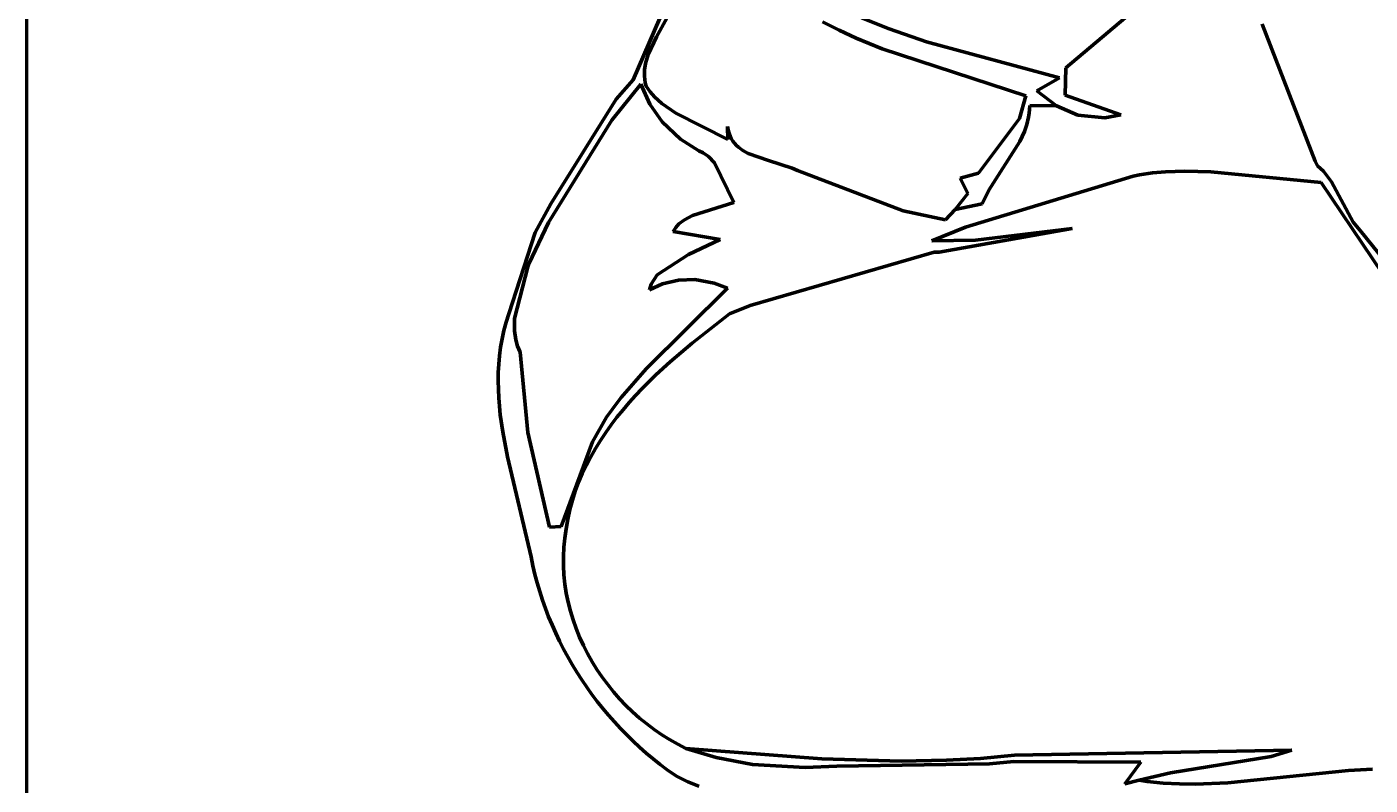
# Model space of a CAD drawing. Header units: millimetres. Extents: x 0 to 8.5, y 0 to 13.2.
# Drawn here: x 0 to 1.891, y 2.308 to 3.375 of the extents above; entities that cross this region are included whole.
import ezdxf

# ---------------------------------------------------------------- set-up
doc = ezdxf.new("R2010")
doc.units = ezdxf.units.MM
for name, color, linetype, lineweight in [('color#060606ff', 7, 'CONTINUOUS', 100), ('color#5c5c5cff', 7, 'CONTINUOUS', 100), ('color#aeaeaeff', 7, 'CONTINUOUS', 100), ('color#ffffffff', 7, 'CONTINUOUS', 100)]:
    doc.layers.add(name, color=color, linetype=linetype, lineweight=lineweight)

msp = doc.modelspace()

# ---------------------------------------------------------------- linework, layer by layer
at = {"layer": 'color#060606ff'}
for p, q in [((0.8536, 3.3004), (0.9277, 3.4723)), ((0.9154, 3.414), (0.8865, 3.3612)), ((1.4624, 3.3175), (1.5816, 3.4184)), ((1.7387, 3.3789), (1.8134, 3.1862)), ((0.8865, 3.3612), (0.8746, 3.3364)), ((0.8746, 3.3364), (0.8709, 3.3236)), ((0.8696, 3.3148), (0.8695, 3.3058)), ((0.8709, 3.3236), (0.8696, 3.3148)), ((1.4615, 3.2792), (1.4624, 3.3175)), ((0.8643, 3.2944), (0.8235, 3.2438)), ((0.8297, 3.2734), (0.8536, 3.3004)), ((0.877, 3.2662), (0.8643, 3.2944)), ((0.8695, 3.3058), (0.8699, 3.3012)), ((0.8699, 3.3012), (0.8706, 3.2966)), ((0.8706, 3.2966), (0.8717, 3.2919)), ((0.8717, 3.2919), (0.8773, 3.2839)), ((0.7377, 3.1259), (0.8297, 3.2734)), ((0.8773, 3.2839), (0.8836, 3.2767)), ((0.8836, 3.2767), (0.894, 3.2671)), ((1.5401, 3.2514), (1.4615, 3.2792)), ((0.8945, 3.2413), (0.877, 3.2662)), ((0.894, 3.2671), (0.9136, 3.2536)), ((0.9136, 3.2536), (0.9868, 3.2165)), ((1.4102, 3.2482), (1.411, 3.2535)), ((1.411, 3.2535), (1.4115, 3.2589)), ((1.4115, 3.2589), (1.4117, 3.2644)), ((1.4117, 3.2644), (1.4496, 3.2639)), ((1.4496, 3.2639), (1.4794, 3.2507)), ((0.8235, 3.2438), (0.7345, 3.0996)), ((0.9199, 3.2173), (0.8945, 3.2413)), ((0.9868, 3.2165), (0.9865, 3.2348)), ((0.9865, 3.2348), (0.9873, 3.23)), ((1.4043, 3.228), (1.4077, 3.2379)), ((1.4077, 3.2379), (1.4102, 3.2482)), ((1.4794, 3.2507), (1.5175, 3.2473)), ((1.5175, 3.2473), (1.5401, 3.2514)), ((0.946, 3.2007), (0.9199, 3.2173)), ((0.9873, 3.23), (0.9884, 3.2257)), ((0.9884, 3.2257), (0.9899, 3.2217)), ((0.9899, 3.2217), (0.9916, 3.2179)), ((0.9916, 3.2179), (0.9937, 3.2145)), ((1.3977, 3.2136), (1.4043, 3.228)), ((0.9519, 3.1979), (0.946, 3.2007)), ((0.9595, 3.1926), (0.9519, 3.1979)), ((0.9937, 3.2145), (0.9961, 3.2113)), ((0.9961, 3.2113), (0.9988, 3.2084)), ((0.9988, 3.2084), (1.0017, 3.2057)), ((1.0017, 3.2057), (1.0081, 3.201)), ((1.0081, 3.201), (1.0153, 3.197)), ((1.0153, 3.197), (1.0442, 3.1869)), ((1.3541, 3.1452), (1.3977, 3.2136)), ((0.9678, 3.1838), (0.9595, 3.1926)), ((0.9951, 3.1279), (0.9678, 3.1838)), ((1.0442, 3.1869), (1.0775, 3.1764)), ((1.8134, 3.1862), (1.8168, 3.1797)), ((1.8168, 3.1797), (1.8254, 3.172)), ((1.0775, 3.1764), (1.0847, 3.173)), ((1.0847, 3.173), (1.2336, 3.1161)), ((1.5572, 3.1648), (1.3213, 3.0933)), ((1.5663, 3.1667), (1.5572, 3.1648)), ((1.5845, 3.1695), (1.5663, 3.1667)), ((1.6027, 3.1713), (1.5845, 3.1695)), ((1.6301, 3.1722), (1.6027, 3.1713)), ((1.6666, 3.171), (1.6301, 3.1722)), ((1.8218, 3.1563), (1.6666, 3.171)), ((1.8254, 3.172), (1.8367, 3.1571)), ((1.3447, 3.126), (1.3541, 3.1452)), ((1.9603, 2.9503), (1.8218, 3.1563)), ((1.8367, 3.1571), (1.8672, 3.1003)), ((0.7154, 3.0857), (0.7377, 3.1259)), ((0.9372, 3.1097), (0.9951, 3.1279)), ((1.3068, 3.1182), (1.3447, 3.126)), ((0.9179, 3.0977), (0.9256, 3.1037)), ((0.9256, 3.1037), (0.9372, 3.1097)), ((1.2336, 3.1161), (1.2933, 3.1034)), ((1.2933, 3.1034), (1.3068, 3.1182)), ((0.6785, 2.9713), (0.7154, 3.0857)), ((0.7345, 3.0996), (0.7066, 3.0415)), ((0.9096, 3.0871), (0.9135, 3.0928)), ((0.9759, 3.076), (0.9096, 3.0871)), ((0.9135, 3.0928), (0.9179, 3.0977)), ((1.3213, 3.0933), (1.2737, 3.074)), ((1.4716, 3.0913), (1.2842, 3.0582)), ((1.3353, 3.0749), (1.4716, 3.0913)), ((1.8672, 3.1003), (1.8771, 3.0886)), ((1.8771, 3.0886), (1.9854, 2.9535)), ((0.9316, 3.0548), (0.9759, 3.076)), ((1.2737, 3.074), (1.3353, 3.0749)), ((0.8872, 3.0263), (0.9316, 3.0548)), ((1.2774, 3.0579), (1.0181, 2.9827)), ((1.2842, 3.0582), (1.2774, 3.0579)), ((0.7054, 3.0373), (0.6865, 2.9647)), ((0.7066, 3.0415), (0.7054, 3.0373)), ((0.8789, 3.0129), (0.8872, 3.0263)), ((0.872, 2.8937), (0.9863, 3.0074)), ((0.8947, 3.0133), (0.8763, 3.0049)), ((0.8763, 3.0049), (0.8789, 3.0129)), ((0.9174, 3.0187), (0.8947, 3.0133)), ((0.9404, 3.0193), (0.9174, 3.0187)), ((0.9673, 3.0144), (0.9404, 3.0193)), ((0.9863, 3.0074), (0.9673, 3.0144)), ((0.6747, 2.9596), (0.6785, 2.9713)), ((0.9891, 2.9712), (0.9366, 2.93)), ((1.0181, 2.9827), (0.9891, 2.9712)), ((0.6715, 2.9478), (0.6747, 2.9596)), ((0.6865, 2.9647), (0.6863, 2.9474)), ((0.6669, 2.9241), (0.6689, 2.936)), ((0.6689, 2.936), (0.6715, 2.9478)), ((0.6863, 2.9474), (0.6883, 2.9345)), ((0.6883, 2.9345), (0.6907, 2.9259)), ((0.6642, 2.9004), (0.6653, 2.9123)), ((0.6653, 2.9123), (0.6669, 2.9241)), ((0.6907, 2.9259), (0.6942, 2.9173)), ((0.6942, 2.9173), (0.7051, 2.8042)), ((0.9366, 2.93), (0.9056, 2.9036)), ((0.6636, 2.8885), (0.6642, 2.9004)), ((0.8365, 2.8534), (0.872, 2.8937)), ((0.9056, 2.9036), (0.8856, 2.8852)), ((0.6634, 2.8767), (0.6636, 2.8885)), ((0.6637, 2.8648), (0.6634, 2.8767)), ((0.8856, 2.8852), (0.8663, 2.8661)), ((0.6643, 2.8529), (0.6637, 2.8648)), ((0.857, 2.8562), (0.848, 2.8462)), ((0.8663, 2.8661), (0.857, 2.8562)), ((0.6652, 2.841), (0.6643, 2.8529)), ((0.6664, 2.8291), (0.6652, 2.841)), ((0.816, 2.8257), (0.8318, 2.8473)), ((0.8318, 2.8473), (0.8365, 2.8534)), ((0.848, 2.8462), (0.8392, 2.836)), ((0.6698, 2.8053), (0.6664, 2.8291)), ((0.7961, 2.791), (0.816, 2.8257)), ((0.8307, 2.8255), (0.8226, 2.8149)), ((0.8392, 2.836), (0.8307, 2.8255)), ((0.6765, 2.7697), (0.6698, 2.8053)), ((0.7051, 2.8042), (0.7355, 2.671)), ((0.8148, 2.804), (0.8074, 2.7929)), ((0.8226, 2.8149), (0.8148, 2.804)), ((0.7521, 2.672), (0.7961, 2.791)), ((0.8003, 2.7816), (0.7937, 2.7701)), ((0.8074, 2.7929), (0.8003, 2.7816)), ((0.7099, 2.6289), (0.6765, 2.7697)), ((0.7937, 2.7701), (0.7876, 2.7583)), ((0.7819, 2.7463), (0.7767, 2.734)), ((0.7876, 2.7583), (0.7819, 2.7463)), ((0.7767, 2.734), (0.772, 2.7215)), ((0.7679, 2.7087), (0.7643, 2.6956)), ((0.772, 2.7215), (0.7679, 2.7087)), ((0.7643, 2.6956), (0.7614, 2.6823)), ((0.7355, 2.671), (0.7521, 2.672)), ((0.759, 2.6687), (0.7571, 2.6556)), ((0.7614, 2.6823), (0.759, 2.6687)), ((0.7571, 2.6556), (0.7558, 2.6425)), ((0.7124, 2.6166), (0.7099, 2.6289)), ((0.7558, 2.6425), (0.7552, 2.6295)), ((0.7552, 2.6295), (0.7553, 2.6165)), ((0.7153, 2.6044), (0.7124, 2.6166)), ((0.7553, 2.6165), (0.756, 2.6036)), ((0.7185, 2.5923), (0.7153, 2.6044)), ((0.722, 2.5802), (0.7185, 2.5923)), ((0.756, 2.6036), (0.7574, 2.5907)), ((0.7574, 2.5907), (0.7594, 2.5779)), ((0.7258, 2.5683), (0.722, 2.5802)), ((0.7594, 2.5779), (0.762, 2.5653)), ((0.73, 2.5565), (0.7258, 2.5683)), ((0.7345, 2.5448), (0.73, 2.5565)), ((0.762, 2.5653), (0.7652, 2.5528)), ((0.7652, 2.5528), (0.7689, 2.5404)), ((0.7393, 2.5332), (0.7345, 2.5448)), ((0.7689, 2.5404), (0.7732, 2.5282)), ((0.7444, 2.5217), (0.7393, 2.5332)), ((0.7498, 2.5104), (0.7444, 2.5217)), ((0.7732, 2.5282), (0.7781, 2.5162)), ((0.7781, 2.5162), (0.7834, 2.5044)), ((0.7555, 2.4992), (0.7498, 2.5104)), ((0.7614, 2.4882), (0.7555, 2.4992)), ((0.7834, 2.5044), (0.7893, 2.4929)), ((0.7677, 2.4773), (0.7614, 2.4882)), ((0.7742, 2.4666), (0.7677, 2.4773)), ((0.7893, 2.4929), (0.7957, 2.4815)), ((0.7957, 2.4815), (0.8025, 2.4705)), ((0.781, 2.456), (0.7742, 2.4666)), ((0.8025, 2.4705), (0.8098, 2.4597)), ((0.8098, 2.4597), (0.8176, 2.4493)), ((0.7881, 2.4457), (0.781, 2.456)), ((0.7954, 2.4355), (0.7881, 2.4457)), ((0.8176, 2.4493), (0.8257, 2.4391)), ((0.803, 2.4254), (0.7954, 2.4355)), ((0.8108, 2.4156), (0.803, 2.4254)), ((0.8257, 2.4391), (0.8343, 2.4293)), ((0.8343, 2.4293), (0.8433, 2.4199)), ((0.8189, 2.406), (0.8108, 2.4156)), ((0.8272, 2.3966), (0.8189, 2.406)), ((0.8433, 2.4199), (0.8527, 2.4108)), ((0.8527, 2.4108), (0.8625, 2.4021)), ((0.8625, 2.4021), (0.8726, 2.3939)), ((0.8357, 2.3874), (0.8272, 2.3966)), ((0.8445, 2.3784), (0.8357, 2.3874)), ((0.8726, 2.3939), (0.883, 2.3861)), ((0.883, 2.3861), (0.8937, 2.3787)), ((0.8534, 2.3696), (0.8445, 2.3784)), ((0.8626, 2.3611), (0.8534, 2.3696)), ((0.8937, 2.3787), (0.9048, 2.3718)), ((0.9048, 2.3718), (0.9162, 2.3654)), ((0.9162, 2.3654), (0.9278, 2.3595)), ((0.872, 2.3528), (0.8626, 2.3611)), ((0.8816, 2.3447), (0.872, 2.3528)), ((0.9278, 2.3595), (0.9705, 2.3464)), ((0.9705, 2.3464), (1.0214, 2.3368)), ((0.8914, 2.3369), (0.8816, 2.3447)), ((0.9014, 2.3293), (0.8914, 2.3369)), ((0.906, 2.3259), (0.9014, 2.3293)), ((0.9155, 2.3198), (0.906, 2.3259)), ((1.0214, 2.3368), (1.0955, 2.3325)), ((1.0955, 2.3325), (1.1401, 2.3343)), ((1.1401, 2.3343), (1.355, 2.3379)), ((1.355, 2.3379), (1.3893, 2.3409)), ((1.3893, 2.3409), (1.5679, 2.3399)), ((1.5679, 2.3399), (1.5457, 2.3095)), ((1.6904, 2.3111), (1.8603, 2.3284)), ((1.8603, 2.3284), (1.8944, 2.3301)), ((0.9304, 2.3122), (0.9155, 2.3198)), ((0.9459, 2.3063), (0.9304, 2.3122)), ((1.5457, 2.3095), (1.5656, 2.3147)), ((1.5656, 2.3147), (1.5769, 2.313)), ((1.5769, 2.313), (1.5997, 2.3106)), ((1.5997, 2.3106), (1.6224, 2.3093)), ((1.6224, 2.3093), (1.6451, 2.3091)), ((1.6451, 2.3091), (1.6904, 2.3111))]:
    msp.add_line(p, q, dxfattribs=at)
at = {"layer": 'color#5c5c5cff'}
for p, q in [((0.9278, 2.3595), (1.1189, 2.3445)), ((0.9705, 2.3464), (0.9278, 2.3595)), ((1.0214, 2.3368), (0.9705, 2.3464)), ((1.2947, 2.3427), (1.3425, 2.3454)), ((1.3425, 2.3454), (1.3902, 2.3499)), ((1.3902, 2.3499), (1.7807, 2.3567)), ((1.7516, 2.3481), (1.6098, 2.3249)), ((1.7807, 2.3567), (1.7516, 2.3481)), ((1.0955, 2.3325), (1.0214, 2.3368)), ((1.1401, 2.3343), (1.0955, 2.3325)), ((1.1189, 2.3445), (1.2308, 2.3414)), ((1.355, 2.3379), (1.1401, 2.3343)), ((1.2308, 2.3414), (1.2947, 2.3427)), ((1.3893, 2.3409), (1.355, 2.3379)), ((1.5679, 2.3399), (1.3893, 2.3409)), ((1.5457, 2.3095), (1.5679, 2.3399)), ((1.5656, 2.3147), (1.5457, 2.3095)), ((1.6098, 2.3249), (1.5656, 2.3147))]:
    msp.add_line(p, q, dxfattribs=at)
at = {"layer": 'color#aeaeaeff'}
for p, q in [((1.1751, 3.3878), (1.2138, 3.3724)), ((1.1433, 3.3704), (1.1198, 3.3825)), ((1.1673, 3.3593), (1.1433, 3.3704)), ((1.2138, 3.3724), (1.2663, 3.3543)), ((1.2041, 3.3442), (1.1673, 3.3593)), ((1.2663, 3.3543), (1.4535, 3.3033)), ((1.3559, 3.2943), (1.2041, 3.3442)), ((1.4063, 3.2781), (1.3559, 3.2943)), ((1.4535, 3.3033), (1.4215, 3.2852)), ((1.3975, 3.2463), (1.4063, 3.2781)), ((1.4215, 3.2852), (1.4496, 3.2639)), ((1.411, 3.2535), (1.4102, 3.2482)), ((1.4115, 3.2589), (1.411, 3.2535)), ((1.4117, 3.2644), (1.4115, 3.2589)), ((1.4496, 3.2639), (1.4117, 3.2644)), ((1.3395, 3.1693), (1.3975, 3.2463)), ((1.4077, 3.2379), (1.4043, 3.228)), ((1.4102, 3.2482), (1.4077, 3.2379)), ((1.4043, 3.228), (1.3977, 3.2136)), ((1.3977, 3.2136), (1.3541, 3.1452)), ((1.3138, 3.1623), (1.3395, 3.1693)), ((1.3245, 3.1404), (1.3138, 3.1623)), ((1.3068, 3.1182), (1.3245, 3.1404)), ((1.3541, 3.1452), (1.3447, 3.126)), ((1.3447, 3.126), (1.3068, 3.1182))]:
    msp.add_line(p, q, dxfattribs=at)
at = {"layer": 'color#ffffffff'}
for p, q in [((0, 0), (0, 13.1944)), ((0.9277, 3.4723), (0.8536, 3.3004)), ((0.8865, 3.3612), (0.9154, 3.414)), ((1.5816, 3.4184), (1.4624, 3.3175)), ((1.2138, 3.3724), (1.1751, 3.3878)), ((1.1198, 3.3825), (1.1433, 3.3704)), ((1.1433, 3.3704), (1.1673, 3.3593)), ((1.2663, 3.3543), (1.2138, 3.3724)), ((1.8134, 3.1862), (1.7387, 3.3789)), ((0.8746, 3.3364), (0.8865, 3.3612)), ((1.1673, 3.3593), (1.2041, 3.3442)), ((1.4535, 3.3033), (1.2663, 3.3543)), ((0.8709, 3.3236), (0.8746, 3.3364)), ((1.2041, 3.3442), (1.3559, 3.2943)), ((0.8695, 3.3058), (0.8696, 3.3148)), ((0.8696, 3.3148), (0.8709, 3.3236)), ((1.4624, 3.3175), (1.4615, 3.2792)), ((0.8235, 3.2438), (0.8643, 3.2944)), ((0.8536, 3.3004), (0.8297, 3.2734)), ((0.8643, 3.2944), (0.877, 3.2662)), ((0.8699, 3.3012), (0.8695, 3.3058)), ((0.8706, 3.2966), (0.8699, 3.3012)), ((0.8717, 3.2919), (0.8706, 3.2966)), ((0.8773, 3.2839), (0.8717, 3.2919)), ((1.3559, 3.2943), (1.4063, 3.2781)), ((1.4215, 3.2852), (1.4535, 3.3033)), ((0.8297, 3.2734), (0.7377, 3.1259)), ((0.8836, 3.2767), (0.8773, 3.2839)), ((0.894, 3.2671), (0.8836, 3.2767)), ((1.4063, 3.2781), (1.3975, 3.2463)), ((1.4496, 3.2639), (1.4215, 3.2852)), ((1.4615, 3.2792), (1.5401, 3.2514)), ((0.877, 3.2662), (0.8945, 3.2413)), ((0.9136, 3.2536), (0.894, 3.2671)), ((0.9868, 3.2165), (0.9136, 3.2536)), ((1.4794, 3.2507), (1.4496, 3.2639)), ((0.7345, 3.0996), (0.8235, 3.2438)), ((0.8945, 3.2413), (0.9199, 3.2173)), ((0.9873, 3.23), (0.9865, 3.2348)), ((0.9865, 3.2348), (0.9868, 3.2165)), ((1.3975, 3.2463), (1.3395, 3.1693)), ((1.5175, 3.2473), (1.4794, 3.2507)), ((1.5401, 3.2514), (1.5175, 3.2473)), ((0.9199, 3.2173), (0.946, 3.2007)), ((0.9884, 3.2257), (0.9873, 3.23)), ((0.9899, 3.2217), (0.9884, 3.2257)), ((0.9916, 3.2179), (0.9899, 3.2217)), ((0.9937, 3.2145), (0.9916, 3.2179)), ((0.946, 3.2007), (0.9519, 3.1979)), ((0.9519, 3.1979), (0.9595, 3.1926)), ((0.9961, 3.2113), (0.9937, 3.2145)), ((0.9988, 3.2084), (0.9961, 3.2113)), ((1.0017, 3.2057), (0.9988, 3.2084)), ((1.0081, 3.201), (1.0017, 3.2057)), ((1.0153, 3.197), (1.0081, 3.201)), ((1.0442, 3.1869), (1.0153, 3.197)), ((0.9595, 3.1926), (0.9678, 3.1838)), ((0.9678, 3.1838), (0.9951, 3.1279)), ((1.0775, 3.1764), (1.0442, 3.1869)), ((1.8168, 3.1797), (1.8134, 3.1862)), ((1.8254, 3.172), (1.8168, 3.1797)), ((1.0847, 3.173), (1.0775, 3.1764)), ((1.2336, 3.1161), (1.0847, 3.173)), ((1.3395, 3.1693), (1.3138, 3.1623)), ((1.3138, 3.1623), (1.3245, 3.1404)), ((1.3213, 3.0933), (1.5572, 3.1648)), ((1.5572, 3.1648), (1.5663, 3.1667)), ((1.5663, 3.1667), (1.5845, 3.1695)), ((1.5845, 3.1695), (1.6027, 3.1713)), ((1.6027, 3.1713), (1.6301, 3.1722)), ((1.6301, 3.1722), (1.6666, 3.171)), ((1.6666, 3.171), (1.8218, 3.1563)), ((1.8367, 3.1571), (1.8254, 3.172)), ((1.3245, 3.1404), (1.3068, 3.1182)), ((1.8218, 3.1563), (1.9603, 2.9503)), ((1.8672, 3.1003), (1.8367, 3.1571)), ((0.7377, 3.1259), (0.7154, 3.0857)), ((0.9951, 3.1279), (0.9372, 3.1097)), ((0.9256, 3.1037), (0.9179, 3.0977)), ((0.9372, 3.1097), (0.9256, 3.1037)), ((1.2933, 3.1034), (1.2336, 3.1161)), ((1.3068, 3.1182), (1.2933, 3.1034)), ((0.7154, 3.0857), (0.6785, 2.9713)), ((0.7066, 3.0415), (0.7345, 3.0996)), ((0.9135, 3.0928), (0.9096, 3.0871)), ((0.9096, 3.0871), (0.9759, 3.076)), ((0.9179, 3.0977), (0.9135, 3.0928)), ((1.2737, 3.074), (1.3213, 3.0933)), ((1.2842, 3.0582), (1.4716, 3.0913)), ((1.4716, 3.0913), (1.3353, 3.0749)), ((1.8771, 3.0886), (1.8672, 3.1003)), ((1.9854, 2.9535), (1.8771, 3.0886)), ((0.9759, 3.076), (0.9316, 3.0548)), ((1.3353, 3.0749), (1.2737, 3.074)), ((0.9316, 3.0548), (0.8872, 3.0263)), ((1.0181, 2.9827), (1.2774, 3.0579)), ((1.2774, 3.0579), (1.2842, 3.0582)), ((0.6865, 2.9647), (0.7054, 3.0373)), ((0.7054, 3.0373), (0.7066, 3.0415)), ((0.8872, 3.0263), (0.8789, 3.0129)), ((0.9863, 3.0074), (0.872, 2.8937)), ((0.8763, 3.0049), (0.8947, 3.0133)), ((0.8789, 3.0129), (0.8763, 3.0049)), ((0.8947, 3.0133), (0.9174, 3.0187)), ((0.9174, 3.0187), (0.9404, 3.0193)), ((0.9404, 3.0193), (0.9673, 3.0144)), ((0.9673, 3.0144), (0.9863, 3.0074)), ((0.6785, 2.9713), (0.6747, 2.9596)), ((0.9366, 2.93), (0.9891, 2.9712)), ((0.9891, 2.9712), (1.0181, 2.9827)), ((0.6747, 2.9596), (0.6715, 2.9478)), ((0.6863, 2.9474), (0.6865, 2.9647)), ((0.6689, 2.936), (0.6669, 2.9241)), ((0.6715, 2.9478), (0.6689, 2.936)), ((0.6883, 2.9345), (0.6863, 2.9474)), ((0.6907, 2.9259), (0.6883, 2.9345)), ((0.6653, 2.9123), (0.6642, 2.9004)), ((0.6669, 2.9241), (0.6653, 2.9123)), ((0.6942, 2.9173), (0.6907, 2.9259)), ((0.7051, 2.8042), (0.6942, 2.9173)), ((0.9056, 2.9036), (0.9366, 2.93)), ((0.6642, 2.9004), (0.6636, 2.8885)), ((0.872, 2.8937), (0.8365, 2.8534)), ((0.8856, 2.8852), (0.9056, 2.9036)), ((0.6636, 2.8885), (0.6634, 2.8767)), ((0.6634, 2.8767), (0.6637, 2.8648)), ((0.8663, 2.8661), (0.8856, 2.8852)), ((0.6637, 2.8648), (0.6643, 2.8529)), ((0.848, 2.8462), (0.857, 2.8562)), ((0.857, 2.8562), (0.8663, 2.8661)), ((0.6643, 2.8529), (0.6652, 2.841)), ((0.6652, 2.841), (0.6664, 2.8291)), ((0.8318, 2.8473), (0.816, 2.8257)), ((0.8365, 2.8534), (0.8318, 2.8473)), ((0.8392, 2.836), (0.848, 2.8462)), ((0.6664, 2.8291), (0.6698, 2.8053)), ((0.816, 2.8257), (0.7961, 2.791)), ((0.8226, 2.8149), (0.8307, 2.8255)), ((0.8307, 2.8255), (0.8392, 2.836)), ((0.6698, 2.8053), (0.6765, 2.7697)), ((0.7355, 2.671), (0.7051, 2.8042)), ((0.8074, 2.7929), (0.8148, 2.804)), ((0.8148, 2.804), (0.8226, 2.8149)), ((0.7961, 2.791), (0.7521, 2.672)), ((0.7937, 2.7701), (0.8003, 2.7816)), ((0.8003, 2.7816), (0.8074, 2.7929)), ((0.6765, 2.7697), (0.7099, 2.6289)), ((0.7876, 2.7583), (0.7937, 2.7701)), ((0.7767, 2.734), (0.7819, 2.7463)), ((0.7819, 2.7463), (0.7876, 2.7583)), ((0.772, 2.7215), (0.7767, 2.734)), ((0.7643, 2.6956), (0.7679, 2.7087)), ((0.7679, 2.7087), (0.772, 2.7215)), ((0.7614, 2.6823), (0.7643, 2.6956)), ((0.7521, 2.672), (0.7355, 2.671)), ((0.7571, 2.6556), (0.759, 2.6687)), ((0.759, 2.6687), (0.7614, 2.6823)), ((0.7558, 2.6425), (0.7571, 2.6556)), ((0.7099, 2.6289), (0.7124, 2.6166)), ((0.7552, 2.6295), (0.7558, 2.6425)), ((0.7553, 2.6165), (0.7552, 2.6295)), ((0.7124, 2.6166), (0.7153, 2.6044)), ((0.756, 2.6036), (0.7553, 2.6165)), ((0.7153, 2.6044), (0.7185, 2.5923)), ((0.7185, 2.5923), (0.722, 2.5802)), ((0.7574, 2.5907), (0.756, 2.6036)), ((0.7594, 2.5779), (0.7574, 2.5907)), ((0.722, 2.5802), (0.7258, 2.5683)), ((0.762, 2.5653), (0.7594, 2.5779)), ((0.7258, 2.5683), (0.73, 2.5565)), ((0.73, 2.5565), (0.7345, 2.5448)), ((0.7652, 2.5528), (0.762, 2.5653)), ((0.7689, 2.5404), (0.7652, 2.5528)), ((0.7345, 2.5448), (0.7393, 2.5332)), ((0.7732, 2.5282), (0.7689, 2.5404)), ((0.7393, 2.5332), (0.7444, 2.5217)), ((0.7444, 2.5217), (0.7498, 2.5104)), ((0.7781, 2.5162), (0.7732, 2.5282)), ((0.7834, 2.5044), (0.7781, 2.5162)), ((0.7498, 2.5104), (0.7555, 2.4992)), ((0.7555, 2.4992), (0.7614, 2.4882)), ((0.7893, 2.4929), (0.7834, 2.5044)), ((0.7614, 2.4882), (0.7677, 2.4773)), ((0.7677, 2.4773), (0.7742, 2.4666)), ((0.7957, 2.4815), (0.7893, 2.4929)), ((0.8025, 2.4705), (0.7957, 2.4815)), ((0.7742, 2.4666), (0.781, 2.456)), ((0.8098, 2.4597), (0.8025, 2.4705)), ((0.8176, 2.4493), (0.8098, 2.4597)), ((0.781, 2.456), (0.7881, 2.4457)), ((0.7881, 2.4457), (0.7954, 2.4355)), ((0.8257, 2.4391), (0.8176, 2.4493)), ((0.7954, 2.4355), (0.803, 2.4254)), ((0.803, 2.4254), (0.8108, 2.4156)), ((0.8343, 2.4293), (0.8257, 2.4391)), ((0.8433, 2.4199), (0.8343, 2.4293)), ((0.8108, 2.4156), (0.8189, 2.406)), ((0.8189, 2.406), (0.8272, 2.3966)), ((0.8527, 2.4108), (0.8433, 2.4199)), ((0.8625, 2.4021), (0.8527, 2.4108)), ((0.8726, 2.3939), (0.8625, 2.4021)), ((0.8272, 2.3966), (0.8357, 2.3874)), ((0.8357, 2.3874), (0.8445, 2.3784)), ((0.883, 2.3861), (0.8726, 2.3939)), ((0.8937, 2.3787), (0.883, 2.3861)), ((0.8445, 2.3784), (0.8534, 2.3696)), ((0.8534, 2.3696), (0.8626, 2.3611)), ((0.9048, 2.3718), (0.8937, 2.3787)), ((0.9162, 2.3654), (0.9048, 2.3718)), ((0.9278, 2.3595), (0.9162, 2.3654)), ((0.8626, 2.3611), (0.872, 2.3528)), ((0.872, 2.3528), (0.8816, 2.3447)), ((1.1189, 2.3445), (0.9278, 2.3595)), ((1.3425, 2.3454), (1.2947, 2.3427)), ((1.3902, 2.3499), (1.3425, 2.3454)), ((1.7807, 2.3567), (1.3902, 2.3499)), ((1.6098, 2.3249), (1.7516, 2.3481)), ((1.7516, 2.3481), (1.7807, 2.3567)), ((0.8816, 2.3447), (0.8914, 2.3369)), ((0.8914, 2.3369), (0.9014, 2.3293)), ((0.9014, 2.3293), (0.906, 2.3259)), ((0.906, 2.3259), (0.9155, 2.3198)), ((1.2308, 2.3414), (1.1189, 2.3445)), ((1.2947, 2.3427), (1.2308, 2.3414)), ((1.8603, 2.3284), (1.6904, 2.3111)), ((1.8944, 2.3301), (1.8603, 2.3284)), ((0.9155, 2.3198), (0.9304, 2.3122)), ((0.9304, 2.3122), (0.9459, 2.3063)), ((1.5656, 2.3147), (1.6098, 2.3249)), ((1.5769, 2.313), (1.5656, 2.3147)), ((1.5997, 2.3106), (1.5769, 2.313)), ((1.6224, 2.3093), (1.5997, 2.3106)), ((1.6451, 2.3091), (1.6224, 2.3093)), ((1.6904, 2.3111), (1.6451, 2.3091))]:
    msp.add_line(p, q, dxfattribs=at)

doc.saveas('drawing.dxf')
